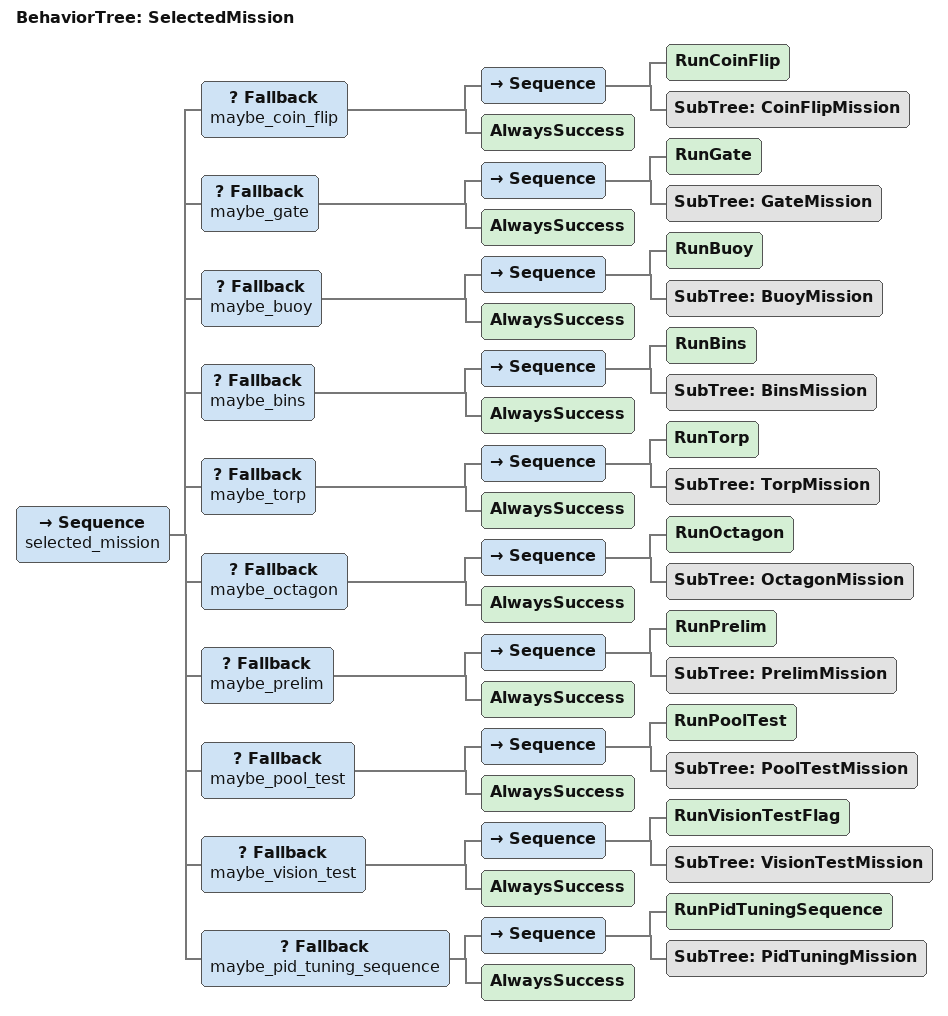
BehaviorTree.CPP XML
<?xml version="1.0" encoding="UTF-8"?>
<root BTCPP_format="4" main_tree_to_execute="SelectedMission">
  <include path="coin_flip.xml"/>
  <include path="gate.xml"/>
  <include path="buoy.xml"/>
  <include path="bins.xml"/>
  <include path="torp.xml"/>
  <include path="octagon.xml"/>
  <include path="prelim.xml"/>
  <include path="pool_test.xml"/>
  <include path="vision_test.xml"/>
  <include path="pid_tuning_sequence.xml"/>

  <BehaviorTree ID="SelectedMission">
    <Sequence name="selected_mission">
      <Fallback name="maybe_coin_flip">
        <Sequence>
          <RunCoinFlip/>
          <SubTree ID="CoinFlipMission"/>
        </Sequence>
        <AlwaysSuccess/>
      </Fallback>
      <Fallback name="maybe_gate">
        <Sequence>
          <RunGate/>
          <SubTree ID="GateMission"/>
        </Sequence>
        <AlwaysSuccess/>
      </Fallback>
      <Fallback name="maybe_buoy">
        <Sequence>
          <RunBuoy/>
          <SubTree ID="BuoyMission"/>
        </Sequence>
        <AlwaysSuccess/>
      </Fallback>
      <Fallback name="maybe_bins">
        <Sequence>
          <RunBins/>
          <SubTree ID="BinsMission"/>
        </Sequence>
        <AlwaysSuccess/>
      </Fallback>
      <Fallback name="maybe_torp">
        <Sequence>
          <RunTorp/>
          <SubTree ID="TorpMission"/>
        </Sequence>
        <AlwaysSuccess/>
      </Fallback>
      <Fallback name="maybe_octagon">
        <Sequence>
          <RunOctagon/>
          <SubTree ID="OctagonMission"/>
        </Sequence>
        <AlwaysSuccess/>
      </Fallback>
      <Fallback name="maybe_prelim">
        <Sequence>
          <RunPrelim/>
          <SubTree ID="PrelimMission"/>
        </Sequence>
        <AlwaysSuccess/>
      </Fallback>
      <Fallback name="maybe_pool_test">
        <Sequence>
          <RunPoolTest/>
          <SubTree ID="PoolTestMission"/>
        </Sequence>
        <AlwaysSuccess/>
      </Fallback>
      <Fallback name="maybe_vision_test">
        <Sequence>
          <RunVisionTestFlag/>
          <SubTree ID="VisionTestMission"/>
        </Sequence>
        <AlwaysSuccess/>
      </Fallback>
      <Fallback name="maybe_pid_tuning_sequence">
        <Sequence>
          <RunPidTuningSequence/>
          <SubTree ID="PidTuningMission"/>
        </Sequence>
        <AlwaysSuccess/>
      </Fallback>
    </Sequence>
  </BehaviorTree>

</root>
